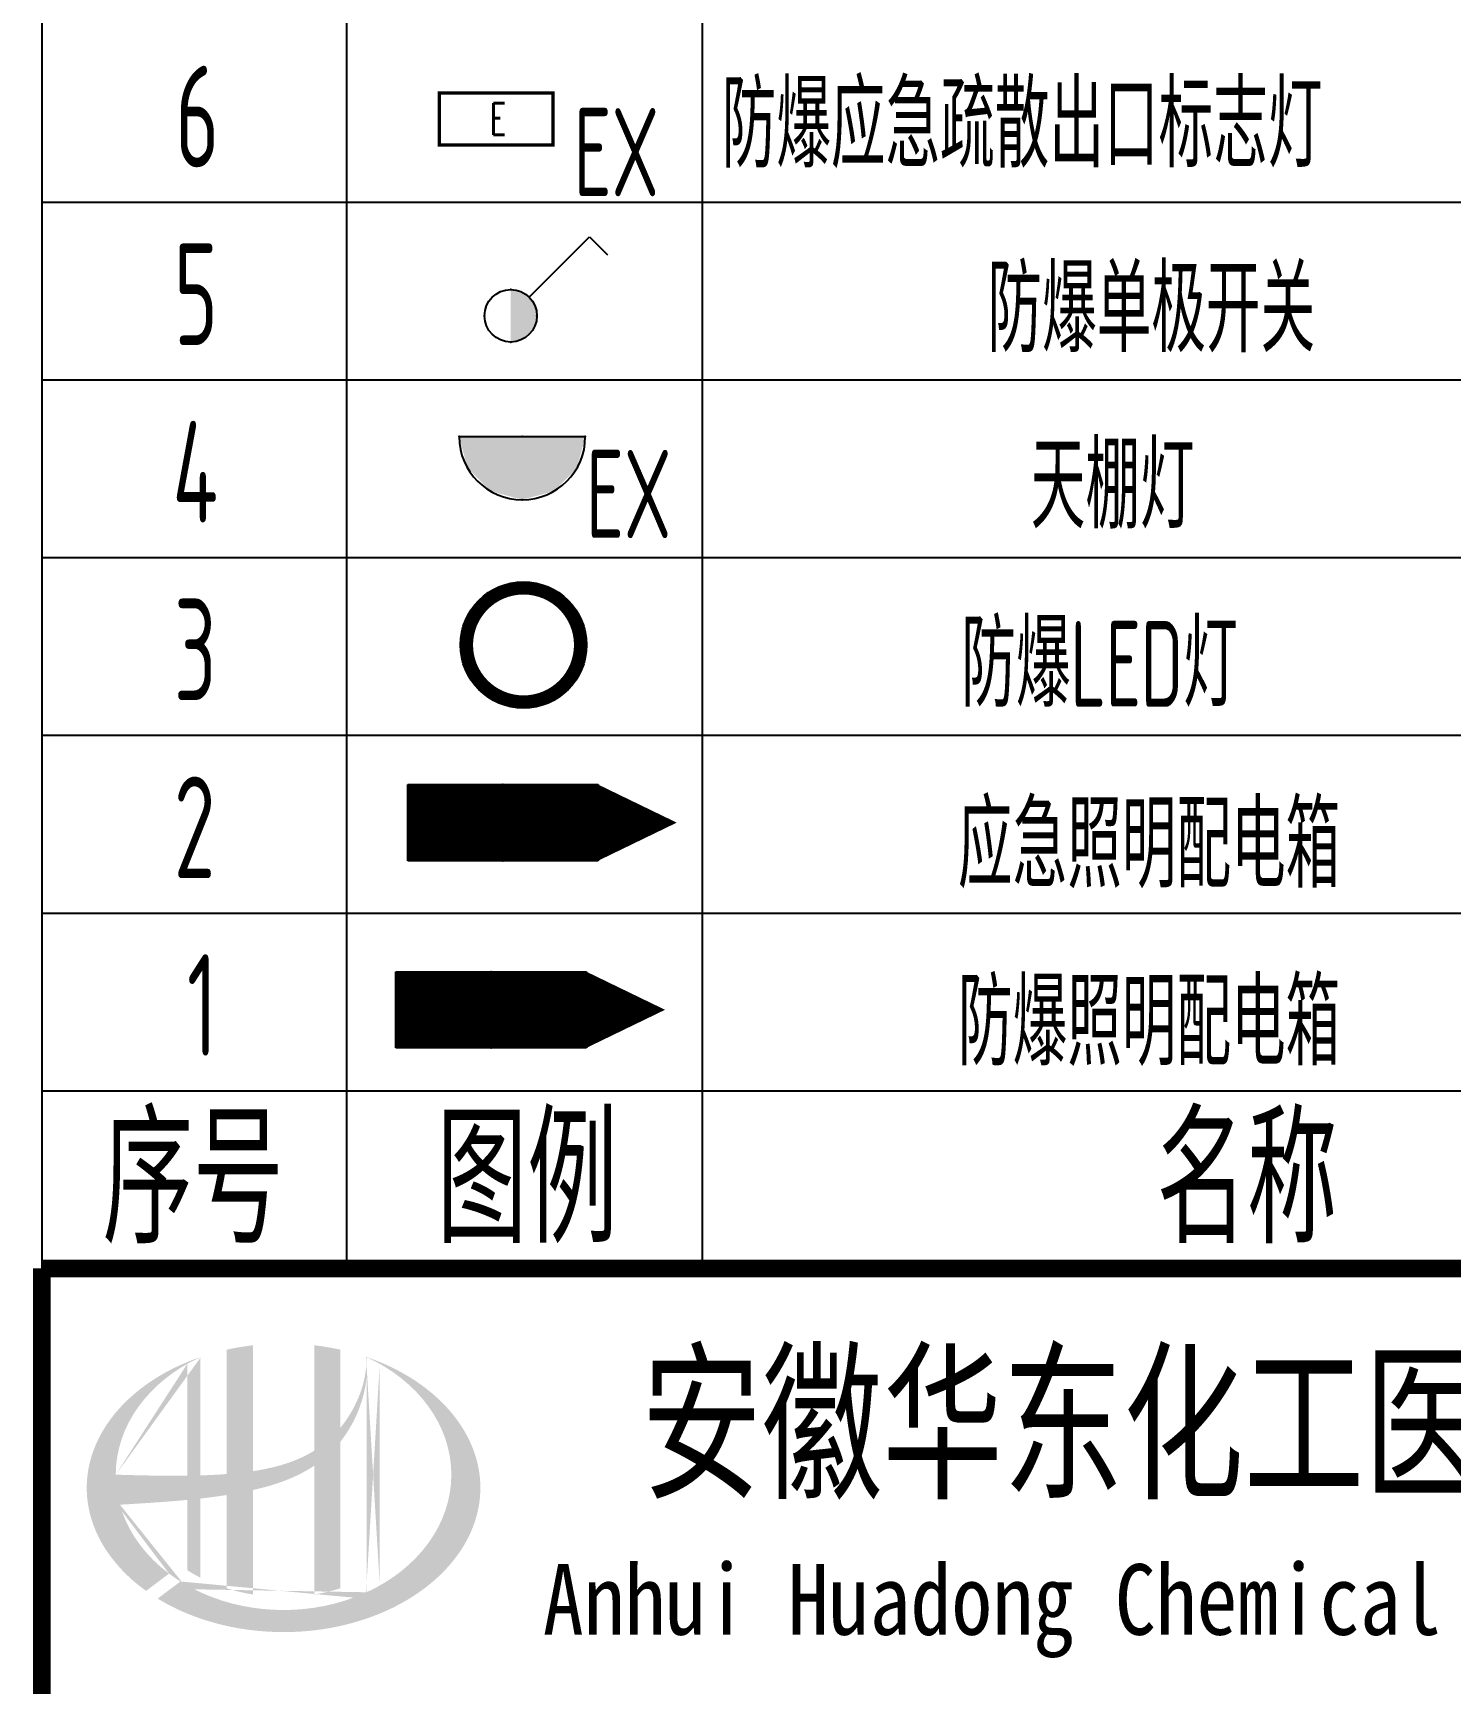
# Model space of a CAD drawing. Extents: x 1234595 to 2088511, y -80443 to 75292.
# Drawn here: x 1389755 to 1395375, y 19933 to 26477 of the extents above; entities that cross this region are included whole.
import ezdxf
from ezdxf.enums import TextEntityAlignment as Align

# ---------------------------------------------------------------- set-up
doc = ezdxf.new("R2010")
doc.units = 0
doc.header["$LTSCALE"] = 1000
doc.header["$MEASUREMENT"] = 0
doc.layers.get('0').update_dxf_attribs({"linetype": 'CONTINUOUS'})
for name, color, linetype in [('EQUIP-照明', 3, 'CONTINUOUS'), ('EQUIP-箱柜', 3, 'CONTINUOUS'), ('TEL_TAB', 7, 'CONTINUOUS'), ('电气', 3, 'CONTINUOUS'), ('电气文字', 7, 'CONTINUOUS')]:
    doc.layers.add(name, color=color, linetype=linetype)
doc.styles.add('_TCH_LABEL', font='COMPLEX', dxfattribs={"bigfont": 'GBCBIG'})
doc.styles.add('_TEL_DIM', font='SIMPLEX', dxfattribs={"width": 0.8, "height": 3.5, "bigfont": 'HZTXT'})
doc.styles.add('sceic', font='sceie.shx', dxfattribs={"width": 0.67, "bigfont": 'sceic.shx'})
doc.styles.add('sceie', font='sceie.shx', dxfattribs={"width": 0.7, "bigfont": 'sceic.shx'})
doc.styles.get("Standard").update_dxf_attribs({"font": 'GBENOR', "bigfont": 'GBCBIG'})
doc.styles.add('宋体', font='', dxfattribs={"width": 0.7})
doc.styles.get('宋体').set_extended_font_data('SimSun')

# ---------------------------------------------------------------- blocks, each defined once
blk = doc.blocks.new('$equip$00001168')
blk.add_line((-0.5, 0), (0.5, 0))
blk.add_arc((0, 0), 0.5, 180, 0)
for p in [(-0.5, 0), (0, 0), (0.5, 0), (0, -0.5)]:
    blk.add_point(p)
for points in [[(0.433, -0.25), (-0.433, -0.25), (0.5, 0), (-0.5, 0)], [(0.25, -0.433), (-0.25, -0.433), (0.433, -0.25), (-0.433, -0.25)], [(0, -0.5), (0, -0.5), (0.25, -0.433), (-0.25, -0.433)]]:
    blk.add_solid(points)
at = {"flags": 9}
blk.add_attdef('A', (0, 0), '', height=0.00002, dxfattribs=at)
blk = doc.blocks.new('$equip$00002534')
for p, q in [((-0.72, 0.66), (-0.72, 0)), ((0.72, 0.66), (-0.72, 0.66)), ((0.72, 0), (0.72, 0.66)), ((-0.72, 0), (0.72, 0))]:
    blk.add_line(p, q)
at = {"const_width": 0.04}
blk.add_lwpolyline([(-0.72, 0.66), (-0.72, 0), (0.72, 0), (0.72, 0.66), (-0.72, 0.66), (-0.72, 0)], dxfattribs=at)
for p in [(0, 0.66), (-0.72, 0.33), (0.72, 0.33), (0, 0)]:
    blk.add_point(p)
at = {"color": 7, "style": '_TEL_DIM'}
blk.add_attdef('$TEXT$', text='', height=0.4, dxfattribs=at).set_placement((0, 0.33), align=Align.MIDDLE_CENTER)
at = {"color": 7, "style": '_TEL_DIM', "flags": 1}
blk.add_attdef('A', text='', height=0.00002, dxfattribs=at).set_placement((0, 0), align=Align.MIDDLE_CENTER)
blk = doc.blocks.new('*X35')
at = {"color": 0}
for p, q in [((-250, 32.8), (-82.8, 200)), ((-250, 68.2), (-118.2, 200)), ((-250, 103.6), (-153.6, 200)), ((-250, 138.9), (-188.9, 200)), ((-250, 174.3), (-224.3, 200)), ((-247.5, 0), (-47.5, 200)), ((-212.1, 0), (-12.1, 200)), ((-176.8, 0), (23.2, 200)), ((-141.4, 0), (58.6, 200)), ((-106.1, 0), (93.9, 200)), ((-70.7, 0), (129.3, 200)), ((-35.4, 0), (164.6, 200)), ((0, 0), (200, 200)), ((35.4, 0), (235.4, 200)), ((70.7, 0), (250, 179.3)), ((106.1, 0), (250, 143.9)), ((141.4, 0), (250, 108.6)), ((176.8, 0), (250, 73.2)), ((212.1, 0), (250, 37.9)), ((247.5, 0), (250, 2.5))]:
    blk.add_line(p, q, dxfattribs=at)
blk = doc.blocks.new('$equip$00001421')
for p, q in [((0.75, 0.6), (-0.75, 0.6)), ((-0.75, 0.6), (-0.75, 0)), ((0.75, 0), (0.75, 0.6)), ((-0.75, 0), (0.75, 0))]:
    blk.add_line(p, q)
at = {"const_width": 0.6}
blk.add_lwpolyline([(-0.75, 0.3), (0.75, 0.3)], dxfattribs=at)
for p in [(0, 0.6), (-0.75, 0.3), (0.75, 0.3), (0, 0)]:
    blk.add_point(p)
at = {"xscale": 0.00300000000061118, "yscale": 0.00300000000061118, "zscale": 0.00300000000061118}
blk.add_blockref('*X35', (0, 0), dxfattribs=at)
at = {"style": '_TCH_LABEL', "flags": 9}
blk.add_attdef('A', (0, 0), '', height=0.00002, dxfattribs=at)
blk = doc.blocks.new('$equip_U$00000051(DK-xiezc)')
at = {"color": 7}
blk.add_lwpolyline([(0, -1.474, 0.6, 0, 0), (0, -2.093, 0, 0, 0)], format="xyseb", dxfattribs=at)
at = {"xscale": -1, "rotation": 270}
blk.add_blockref('$equip$00001421', (-0.3, -0.724), dxfattribs=at)
at = {"color": 7, "style": '_TEL_DIM', "flags": 1}
blk.add_attdef('A', text='', height=0.00002, dxfattribs=at).set_placement((0, 0), align=Align.MIDDLE_CENTER)
blk = doc.blocks.new('$equip$00001213')
for p, q in [((0.147, 0.356), (0.625, 0.833)), ((0.625, 0.833), (0.766, 0.692))]:
    blk.add_line(p, q)
blk.add_circle((0, 0.208), 0.208)
for p in [(0, 0.417), (-0.208, 0.208), (0.208, 0.208), (0, 0)]:
    blk.add_point(p)
for points in [[(0.104, 0.389), (0.104, 0.028), (0, 0.417), (0, 0)], [(0.18, 0.313), (0.18, 0.104), (0.104, 0.389), (0.104, 0.028)], [(0.208, 0.208), (0.208, 0.208), (0.18, 0.313), (0.18, 0.104)]]:
    blk.add_solid(points)
at = {"flags": 9}
blk.add_attdef('A', (0, 0), '', height=0.00002, dxfattribs=at)
blk = doc.blocks.new('$equip$00001150')
at = {"const_width": 0.1}
blk.add_lwpolyline([(-0.45, 0, 1), (0.45, 0, 1)], format="xyb", close=True, dxfattribs=at)
blk.add_circle((0, 0), 0.5)
at = {"flags": 9}
blk.add_attdef('A', (0, 0), '', height=0.00002, dxfattribs=at)

msp = doc.modelspace()

# ---------------------------------------------------------------- hatches: boundary and pattern name
h = msp.add_hatch(color=256)
edge = h.paths.add_edge_path()
edge.add_spline(control_points=[(1390626.7, 20701.4), (1390632.8, 20702.7), (1390638.9, 20704.2), (1390688, 20716), (1390730.6, 20729), (1390805.6, 20760.2), (1390838.5, 20777.1), (1390869.4, 20797.7)], knot_values=[61.629012, 61.629012, 61.629012, 61.629012, 63.330431, 63.330431, 75.353634, 75.353634, 85.398649, 85.398649, 85.398649, 85.398649], degree=3, periodic=0)
edge.add_line((1390869.4, 20797.7), (1390869.4, 20287.5))
edge.add_spline(control_points=[(1390869.4, 20287.5), (1390886.5, 20290.2), (1390903.5, 20293.6), (1390938.3, 20301.6), (1390956, 20306.5), (1390973.4, 20311.9)], knot_values=[4.908456, 4.908456, 4.908456, 4.908456, 4.992821, 4.992821, 5.083034, 5.083034, 5.083034, 5.083034], degree=3, periodic=0)
edge.add_line((1390973.4, 20311.9), (1390973.4, 20893.3))
edge.add_spline(control_points=[(1390973.4, 20893.3), (1390982, 20904.3), (1390990.2, 20915.6), (1391016.3, 20955.3), (1391032, 20985.2), (1391061.2, 21058), (1391072.4, 21101.8), (1391077.1, 21147.1), (1391077.3, 21148.4), (1391077.4, 21149.7)], knot_values=[97.991744, 97.991744, 97.991744, 97.991744, 101.64219, 101.64219, 110.337975, 110.337975, 121.934322, 121.934322, 122.270691, 122.270691, 122.270691, 122.270691], degree=3, periodic=0)
edge.add_line((1391077.4, 21149.7), (1391077.4, 21220.1))
edge.add_spline(control_points=[(1391077.4, 21220.1), (1391077.3, 21212.5), (1391076.9, 21204.8), (1391076.4, 21197.1)], knot_values=[126.194075, 126.194075, 126.194075, 126.194075, 128.396762, 128.396762, 128.396762, 128.396762], degree=3, periodic=0)
edge.add_spline(control_points=[(1391076.4, 21197.1), (1391075.9, 21190.9), (1391075.3, 21184.7), (1391074.5, 21178.5)], knot_values=[124.417049, 124.417049, 124.417049, 124.417049, 126.194075, 126.194075, 126.194075, 126.194075], degree=3, periodic=0)
edge.add_spline(control_points=[(1391074.5, 21178.5), (1391073.4, 21169.3), (1391071.9, 21160.2), (1391070.1, 21151.1)], knot_values=[121.80529, 121.80529, 121.80529, 121.80529, 124.417049, 124.417049, 124.417049, 124.417049], degree=3, periodic=0)
edge.add_spline(control_points=[(1391070.1, 21151.1), (1391067.7, 21139), (1391064.8, 21126.9), (1391061.3, 21114.8)], knot_values=[118.31574, 118.31574, 118.31574, 118.31574, 121.80529, 121.80529, 121.80529, 121.80529], degree=3, periodic=0)
edge.add_spline(control_points=[(1391061.3, 21114.8), (1391057.8, 21102.7), (1391053.7, 21090.7), (1391049.2, 21078.8)], knot_values=[114.795988, 114.795988, 114.795988, 114.795988, 118.31574, 118.31574, 118.31574, 118.31574], degree=3, periodic=0)
edge.add_spline(control_points=[(1391049.2, 21078.8), (1391044.7, 21067.1), (1391039.7, 21055.6), (1391034.3, 21044.3)], knot_values=[111.329641, 111.329641, 111.329641, 111.329641, 114.795988, 114.795988, 114.795988, 114.795988], degree=3, periodic=0)
edge.add_spline(control_points=[(1391034.3, 21044.3), (1391028.8, 21032.7), (1391022.8, 21021.4), (1391016.3, 21010.3)], knot_values=[107.79529, 107.79529, 107.79529, 107.79529, 111.329641, 111.329641, 111.329641, 111.329641], degree=3, periodic=0)
edge.add_spline(control_points=[(1391016.3, 21010.3), (1391010, 20999.5), (1391003.3, 20988.9), (1390996.1, 20978.6)], knot_values=[104.343579, 104.343579, 104.343579, 104.343579, 107.79529, 107.79529, 107.79529, 107.79529], degree=3, periodic=0)
edge.add_spline(control_points=[(1390996.1, 20978.6), (1390988.9, 20968.3), (1390981.3, 20958.2), (1390973.4, 20948.5)], knot_values=[100.8507, 100.8507, 100.8507, 100.8507, 104.343579, 104.343579, 104.343579, 104.343579], degree=3, periodic=0)
edge.add_line((1390973.4, 20948.5), (1390973.4, 21257.8))
edge.add_spline(control_points=[(1390973.4, 21257.8), (1390939.3, 21265.4), (1390904.5, 21271.2), (1390869.4, 21275.3)], knot_values=[4.423999, 4.423999, 4.423999, 4.423999, 4.558741, 4.558741, 4.558741, 4.558741], degree=3, periodic=0)
edge.add_line((1390869.4, 21275.3), (1390869.4, 20857.2))
edge.add_spline(control_points=[(1390869.4, 20857.2), (1390797.4, 20812.6), (1390713.2, 20789.4), (1390626.7, 20776.4)], knot_values=[63.246215, 63.246215, 63.246215, 63.246215, 87.689124, 87.689124, 87.689124, 87.689124], degree=3, periodic=0)
edge.add_line((1390626.7, 20776.4), (1390626.7, 21275.3))
edge.add_spline(control_points=[(1390626.7, 21275.3), (1390591.5, 21271.2), (1390556.8, 21265.4), (1390522.7, 21257.8)], knot_values=[4.866038, 4.866038, 4.866038, 4.866038, 5.000777, 5.000777, 5.000777, 5.000777], degree=3, periodic=0)
edge.add_line((1390522.7, 21257.8), (1390522.7, 20765))
edge.add_spline(control_points=[(1390522.7, 20765), (1390521, 20764.8), (1390486.1, 20762.2), (1390451.5, 20760.4), (1390418.7, 20759.4)], knot_values=[43.657356, 43.657356, 43.657356, 43.657356, 44.134253, 53.497092, 53.497092, 53.497092, 53.497092], degree=3, periodic=0)
edge.add_line((1390418.7, 20759.4), (1390418.7, 21228.5))
edge.add_spline(control_points=[(1390418.7, 21228.5), (1390401.7, 21222.7), (1390384.9, 21216.4), (1390368.5, 21209.7)], knot_values=[5.14157, 5.14157, 5.14157, 5.14157, 5.212921, 5.212921, 5.212921, 5.212921], degree=3, periodic=0)
edge.add_spline(control_points=[(1390368.5, 21209.7), (1390361.6, 21206.8), (1390354.8, 21203.9), (1390322.5, 21189.7), (1390298, 21177.5), (1390274.5, 21164.3)], knot_values=[5.212921, 5.212921, 5.212921, 5.212921, 5.24296, 5.24296, 5.355623, 5.355623, 5.355623, 5.355623], degree=3, periodic=0)
edge.add_spline(control_points=[(1390274.5, 21164.3), (1390259.6, 21155.9), (1390245.2, 21147.2), (1390231.2, 21138.1)], knot_values=[5.355623, 5.355623, 5.355623, 5.355623, 5.426974, 5.426974, 5.426974, 5.426974], degree=3, periodic=0)
edge.add_spline(control_points=[(1390231.2, 21138.1), (1390223.8, 21133.3), (1390216.5, 21128.3), (1390203, 21118.9), (1390196.8, 21114.3), (1390190.6, 21109.7)], knot_values=[5.426974, 5.426974, 5.426974, 5.426974, 5.464765, 5.464765, 5.498325, 5.498325, 5.498325, 5.498325], degree=3, periodic=0)
edge.add_spline(control_points=[(1390190.6, 21109.7), (1390164.6, 21090.2), (1390140.5, 21069.3), (1390118.6, 21047.3)], knot_values=[5.498325, 5.498325, 5.498325, 5.498325, 5.641027, 5.641027, 5.641027, 5.641027], degree=3, periodic=0)
edge.add_spline(control_points=[(1390118.6, 21047.3), (1390111.6, 21040.3), (1390104.8, 21033.2), (1390084.4, 21010.6), (1390071.5, 20994.8), (1390059.7, 20978.6)], knot_values=[5.641027, 5.641027, 5.641027, 5.641027, 5.686569, 5.686569, 5.783729, 5.783729, 5.783729, 5.783729], degree=3, periodic=0)
edge.add_spline(control_points=[(1390059.7, 20978.6), (1390044.6, 20957.8), (1390031.3, 20936.4), (1390018.2, 20911.4), (1390016.6, 20908.3), (1390015, 20905.1)], knot_values=[5.783729, 5.783729, 5.783729, 5.783729, 5.908374, 5.908374, 5.92643, 5.92643, 5.92643, 5.92643], degree=3, periodic=0)
edge.add_spline(control_points=[(1390015, 20905.1), (1390002.5, 20880), (1389992.5, 20854.3), (1389985, 20828.4)], knot_values=[5.92643, 5.92643, 5.92643, 5.92643, 6.069132, 6.069132, 6.069132, 6.069132], degree=3, periodic=0)
edge.add_spline(control_points=[(1389985, 20828.4), (1389981.8, 20817.3), (1389979, 20806.1), (1389973.6, 20780), (1389971.4, 20764.9), (1389969.9, 20749.9)], knot_values=[6.069132, 6.069132, 6.069132, 6.069132, 6.130179, 6.130179, 6.211834, 6.211834, 6.211834, 6.211834], degree=3, periodic=0)
edge.add_spline(control_points=[(1389969.9, 20749.9), (1389968.7, 20736.7), (1389968, 20723.5), (1389968, 20710.3)], knot_values=[6.211834, 6.211834, 6.211834, 6.211834, 6.283185, 6.283185, 6.283185, 6.283185], degree=3, periodic=0)
edge.add_spline(control_points=[(1389968, 20710.3), (1389968, 20701), (1389968.4, 20691.7), (1389969, 20682.3)], knot_values=[6.283185, 6.283185, 6.283185, 6.283185, 6.333655, 6.333655, 6.333655, 6.333655], degree=3, periodic=0)
edge.add_spline(control_points=[(1389969, 20682.3), (1389970.2, 20663.7), (1389972.7, 20645.1), (1389976.5, 20626.6)], knot_values=[6.333655, 6.333655, 6.333655, 6.333655, 6.434594, 6.434594, 6.434594, 6.434594], degree=3, periodic=0)
edge.add_spline(control_points=[(1389976.5, 20626.6), (1389976.8, 20625.3), (1389977, 20624.1), (1389980.9, 20605.6), (1389985.7, 20588.4), (1389991.6, 20571.4)], knot_values=[6.434594, 6.434594, 6.434594, 6.434594, 6.441278, 6.441278, 6.535532, 6.535532, 6.535532, 6.535532], degree=3, periodic=0)
edge.add_spline(control_points=[(1389991.6, 20571.4), (1389997.8, 20553.2), (1390005.3, 20535.1), (1390014.1, 20517.4)], knot_values=[6.535532, 6.535532, 6.535532, 6.535532, 6.636471, 6.636471, 6.636471, 6.636471], degree=3, periodic=0)
edge.add_spline(control_points=[(1390014.1, 20517.4), (1390016.3, 20512.9), (1390018.6, 20508.4), (1390027.9, 20490.8), (1390035.6, 20477.7), (1390044, 20464.9)], knot_values=[6.636471, 6.636471, 6.636471, 6.636471, 6.661894, 6.661894, 6.73741, 6.73741, 6.73741, 6.73741], degree=3, periodic=0)
edge.add_spline(control_points=[(1390044, 20464.9), (1390055.2, 20447.7), (1390067.5, 20430.9), (1390081.1, 20414.6)], knot_values=[6.73741, 6.73741, 6.73741, 6.73741, 6.838349, 6.838349, 6.838349, 6.838349], degree=3, periodic=0)
edge.add_spline(control_points=[(1390081.1, 20414.6), (1390087, 20407.4), (1390093.1, 20400.3), (1390107.7, 20384.4), (1390116.2, 20375.6), (1390125.1, 20366.9)], knot_values=[6.838349, 6.838349, 6.838349, 6.838349, 6.88251, 6.88251, 6.939288, 6.939288, 6.939288, 6.939288], degree=3, periodic=0)
edge.add_spline(control_points=[(1390125.1, 20366.9), (1390140.9, 20351.5), (1390157.7, 20336.7), (1390175.6, 20322.5)], knot_values=[6.939288, 6.939288, 6.939288, 6.939288, 7.040227, 7.040227, 7.040227, 7.040227], degree=3, periodic=0)
edge.add_spline(control_points=[(1390175.6, 20322.5), (1390184.6, 20315.4), (1390193.8, 20308.5), (1390203.2, 20301.7)], knot_values=[7.040227, 7.040227, 7.040227, 7.040227, 7.090696, 7.090696, 7.090696, 7.090696], degree=3, periodic=0)
edge.add_line((1390203.2, 20301.7), (1390294.4, 20370.1))
edge.add_ellipse((1390748, 20762.3), major_axis=(665, 0), ratio=0.806676, start_angle=192.81901, end_angle=226.98533, ccw=False)
edge.add_spline(control_points=[(1390099.6, 20643.3), (1390123.6, 20644.8), (1390147.7, 20646.2), (1390236.4, 20651.7), (1390301.2, 20656.1), (1390366.7, 20662.4)], knot_values=[11.398263, 11.398263, 11.398263, 11.398263, 18.40729, 18.40729, 37.18094, 37.18094, 37.18094, 37.18094], degree=3, periodic=0)
edge.add_line((1390366.7, 20662.4), (1390366.7, 20383.3))
edge.add_spline(control_points=[(1390366.7, 20383.3), (1390370.3, 20381.1), (1390373.9, 20378.9), (1390390.8, 20368.7), (1390404.6, 20361.1), (1390418.7, 20354)], knot_values=[4.049945, 4.049945, 4.049945, 4.049945, 4.072021, 4.072021, 4.153257, 4.153257, 4.153257, 4.153257], degree=3, periodic=0)
edge.add_line((1390418.7, 20354), (1390418.7, 20667.8))
edge.add_spline(control_points=[(1390418.7, 20667.8), (1390450.9, 20671.5), (1390483.3, 20675.7), (1390518.1, 20681.1), (1390520.4, 20681.5), (1390522.7, 20681.8)], knot_values=[42.135009, 42.135009, 42.135009, 42.135009, 51.307228, 51.307228, 51.948574, 51.948574, 51.948574, 51.948574], degree=3, periodic=0)
edge.add_line((1390522.7, 20681.8), (1390522.7, 20311.9))
edge.add_spline(control_points=[(1390522.7, 20311.9), (1390556.3, 20301.4), (1390591.2, 20293.2), (1390626.7, 20287.5)], knot_values=[4.34174, 4.34174, 4.34174, 4.34174, 4.516316, 4.516316, 4.516316, 4.516316], degree=3, periodic=0)
edge.add_line((1390626.7, 20287.5), (1390626.7, 20701.4))
edge = h.paths.add_edge_path(flags=16)
edge.add_ellipse((1390748, 20762.3), major_axis=(665, 0), ratio=0.806676, start_angle=124.98746, end_angle=179.99898, ccw=False)
edge.add_line((1390366.7, 21201.8), (1390366.7, 20758.2))
edge.add_spline(control_points=[(1390366.7, 20758.2), (1390271.4, 20756.9), (1390177.4, 20759.9), (1390083, 20762.3)], knot_values=[11.27373, 11.27373, 11.27373, 11.27373, 38.687513, 38.687513, 38.687513, 38.687513], degree=3, periodic=0)
edge = h.paths.add_edge_path()
edge.add_spline(control_points=[(1390249.2, 20271.2), (1390280.3, 20252.2), (1390313.4, 20234.9), (1390398, 20197.7), (1390451.3, 20179.8), (1390562, 20153.3), (1390619.5, 20144.6), (1390735.6, 20136.8), (1390794.3, 20137.7), (1390909.9, 20149.2), (1390966.7, 20159.7), (1391075.8, 20189.8), (1391127.9, 20209.3), (1391224.8, 20256.2), (1391269.6, 20283.5), (1391349.5, 20344.5), (1391384.7, 20378.1), (1391444, 20449.5), (1391468.2, 20487.4), (1391504.5, 20565.5), (1391516.8, 20605.8), (1391529.4, 20687), (1391529.7, 20727.9), (1391518.2, 20809.4), (1391506.4, 20849.9), (1391470.8, 20928.6), (1391447, 20966.9), (1391388.2, 21039), (1391353.1, 21073), (1391273.3, 21134.6), (1391228.6, 21162.3), (1391147.4, 21202.1), (1391113, 21216.3), (1391077.4, 21228.5)], knot_values=[0.886421, 0.886421, 0.886421, 0.886421, 1.040557, 1.040557, 1.261172, 1.261172, 1.481788, 1.481788, 1.702404, 1.702404, 1.92302, 1.92302, 2.143636, 2.143636, 2.364252, 2.364252, 2.584868, 2.584868, 2.805484, 2.805484, 3.026099, 3.026099, 3.246715, 3.246715, 3.46852, 3.46852, 3.690325, 3.690325, 3.91213, 3.91213, 4.133935, 4.133935, 4.283209, 4.283209, 4.283209, 4.283209], degree=3, periodic=0)
edge.add_line((1391077.4, 21228.5), (1391077.4, 21228.5))
edge.add_spline(control_points=[(1391077.4, 21228.4), (1391077.4, 21225.6), (1391077.4, 21222.9), (1391077.4, 21220.1)], knot_values=[128.396762, 128.396762, 128.396762, 128.396762, 129.192193, 129.192193, 129.192193, 129.192193], degree=3, periodic=0)
edge.add_line((1391077.4, 21220.1), (1391077.4, 20296.2))
edge.add_ellipse((1390748, 20762.3), major_axis=(665, 0), ratio=0.806676, start_angle=232.10542, end_angle=299.68334, ccw=False)
edge.add_line((1390339.6, 20339), (1390249.2, 20271.2))
edge = h.paths.add_edge_path(flags=16)
edge.add_ellipse((1390748, 20762.3), major_axis=(665, 0), ratio=0.806676, start_angle=304.98746, end_angle=415.01211, ccw=False)
edge.add_line((1391129.4, 20322.8), (1391129.4, 21201.8))

# ---------------------------------------------------------------- linework, layer by layer
at = {"const_width": 70}
for points in [[(1389790.2, 21579.7), (1389790.2, 15579.7)], [(1407790.2, 21579.7), (1389790.2, 21579.7)]]:
    msp.add_lwpolyline(points, dxfattribs=at)
at = {"layer": '电气', "color": 7}
for p, q in [((1389790.2, 34965.7), (1389790.2, 21579.7)), ((1390997.9, 34965.7), (1390997.9, 21579.7)), ((1392407, 34965.7), (1392407, 21579.7)), ((1389790.2, 25806.8), (1407906.5, 25806.8)), ((1389790.2, 25102.3), (1407906.5, 25102.3)), ((1389790.2, 24397.8), (1407906.5, 24397.8)), ((1389790.2, 23693.3), (1407906.5, 23693.3)), ((1389790.2, 22988.7), (1407906.5, 22988.7)), ((1389790.2, 22284.2), (1407906.5, 22284.2))]:
    msp.add_line(p, q, dxfattribs=at)

# ---------------------------------------------------------------- block references
at = {"layer": 'EQUIP-照明', "xscale": 500, "yscale": 500, "zscale": 500}
for name, p in [('$equip$00001213', (1391648.4, 25252.4)), ('$equip$00001150', (1391699, 24051.5))]:
    msp.add_blockref(name, p, dxfattribs=at)
at = {"layer": 'EQUIP-箱柜', "xscale": 503.2320000000764, "yscale": 503.2320000000764, "zscale": 503.2320000000764, "rotation": 90}
for p in [(1391253, 23347.1), (1391206.6, 22605.2)]:
    msp.add_blockref('$equip_U$00000051(DK-xiezc)', p, dxfattribs=at)
at = {"layer": 'TEL_TAB', "color": 7, "xscale": 312.4999999994947, "yscale": 312.4999999994947, "zscale": 312.4999999994947}
msp.add_blockref('$equip$00002534', (1391590.6, 26033.5), dxfattribs=at)
at = {"layer": 'TEL_TAB', "color": 0, "xscale": 499.9999900003895, "yscale": 499.9999900003895, "zscale": 499.9999900003895}
msp.add_blockref('$equip$00001168', (1391693.9, 24877.3, 0), dxfattribs=at)

# ---------------------------------------------------------------- texts
at = {"color": 7, "style": '_TEL_DIM', "width": 0.64}
msp.add_text('E', height=125, dxfattribs=at).set_placement((1391565.8, 26074.1))
at = {"style": '宋体'}
for s, height, width, p in [('安徽华东化工医药工程有限责任公司', 500, 0.7, (1395985.1, 20979.7)), ('Anhui Huadong Chemical & Medical Engineering Co.,Ltd', 280, 0.85, (1395985.1, 20229.7))]:
    msp.add_text(s, height=height, dxfattribs=dict(at, width=width)).set_placement(p, align=Align.MIDDLE)
at = {"layer": 'TEL_TAB', "color": 0, "linetype": 'ByBlock', "style": 'sceic', "width": 0.67}
for s, p in [('防爆应急疏散出口标志灯', (1392484.5, 25944)), ('防爆单极开关', (1393537.7, 25212.4)), ('天棚灯', (1393709.1, 24512.9)), ('防爆LED灯', (1393434, 23806.4)), ('防爆照明配电箱', (1393420.9, 22384.9))]:
    msp.add_text(s, height=340, dxfattribs=at).set_placement(p)
at = {"layer": 'TEL_TAB', "color": 1, "linetype": 'ByBlock', "style": 'sceic', "width": 0.67}
msp.add_text('应急照明配电箱', height=340, dxfattribs=at).set_placement((1393420.9, 23089.4))
at = {"layer": '电气', "color": 7, "style": 'sceie'}
for s, height, width, p in [('6', 402.6, 0.7, (1390319.3, 25945.2)), ('5', 402.6, 0.7, (1390313.5, 25240.7)), ('4', 402.6, 0.7, (1390307.8, 24536.2)), ('3', 402.6, 0.7, (1390313.5, 23831.7)), ('2', 402.6, 0.7, (1390313.5, 23127.1)), ('1', 402.6, 0.7, (1390365.3, 22422.6)), ('序号', 503.23, 0.75, (1390031.1, 21680.3)), ('图例', 503.23, 0.75, (1391355.4, 21680.3)), ('名称', 503.23, 0.75, (1394207.9, 21680.3))]:
    msp.add_text(s, height=height, dxfattribs=dict(at, width=width)).set_placement(p)
at = {"layer": '电气文字', "style": 'sceie', "width": 0.7}
for p in [(1391898, 25830.1), (1391947, 24475)]:
    msp.add_text('EX', height=350, dxfattribs=at).set_placement(p)

doc.saveas('drawing.dxf')
